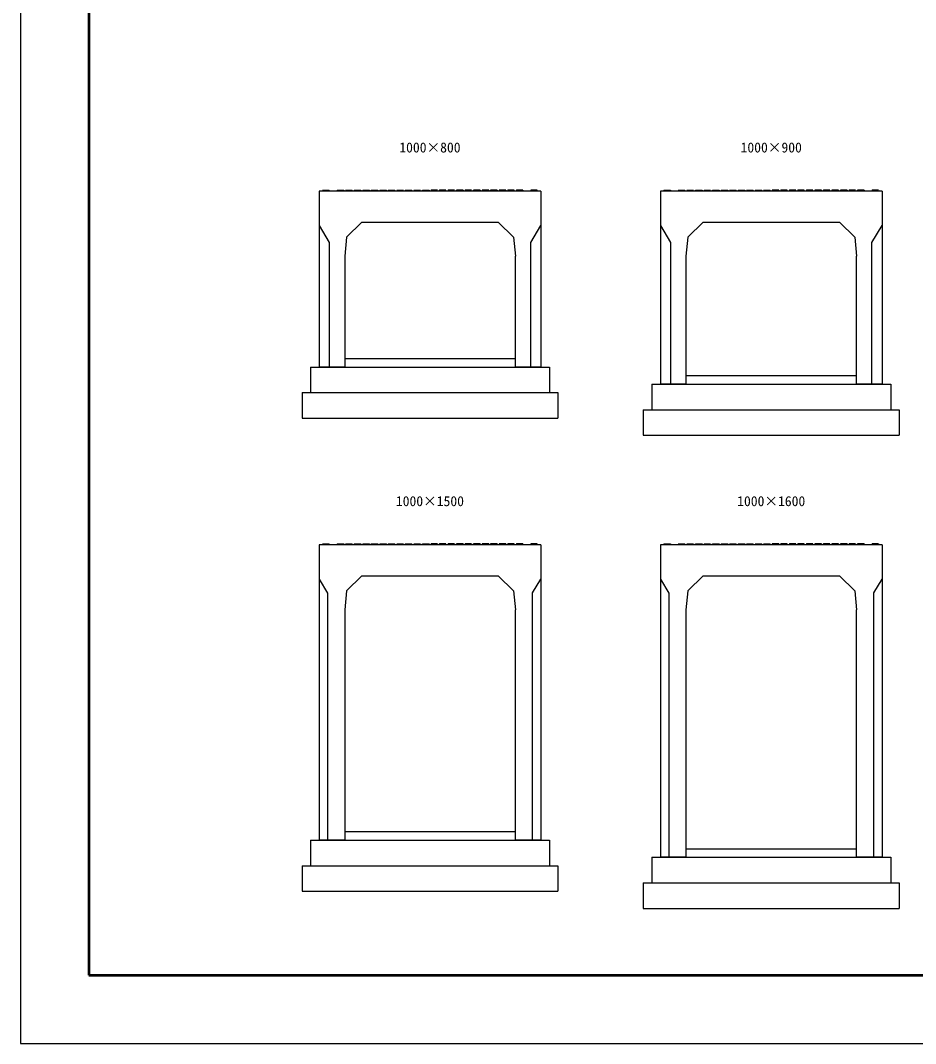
# Model space of a CAD drawing. Units: millimetres, scale not verified. Extents: x -16800 to 16800, y -5940 to 5940.
# Drawn here: x -16800 to -11555, y -5940 to 56 of the extents above; entities that cross this region are included whole.
import ezdxf
from ezdxf.enums import TextEntityAlignment as Align

# ---------------------------------------------------------------- set-up
doc = ezdxf.new("R2010")
doc.units = ezdxf.units.MM
doc.header["$LTSCALE"] = 20
for name, color, linetype, lineweight in [('0-1_Defpoints', 5, 'Continuous', 25), ('0-2_HATCH', 6, 'Continuous', 25), ('0-5_OUTLINE', 3, 'Continuous', 25), ('0-6_TXT', 7, 'Continuous', 25), ('0-7_WAKU', 3, 'Continuous', 25)]:
    doc.layers.add(name, color=color, linetype=linetype, lineweight=lineweight)
doc.styles.add('ＭＳ ゴシック', font='')
doc.styles.get('ＭＳ ゴシック').set_extended_font_data('MS Gothic')

msp = doc.modelspace()

# ---------------------------------------------------------------- linework, layer by layer
at = {"layer": '0-1_Defpoints'}
msp.add_lwpolyline([(-16800, -5940), (0, -5940), (0, 5940), (-16800, 5940)], close=True, dxfattribs=at)
at = {"layer": '0-2_HATCH'}
for p, q in [((-15028.88, -938.34), (-15029.88, -944.84)), ((-14943.88, -938.34), (-14944.88, -944.84)), ((-14893.88, -938.34), (-14894.88, -944.84)), ((-14843.88, -938.34), (-14844.88, -944.84)), ((-14793.38, -938.34), (-14794.38, -944.84)), ((-14743.88, -938.34), (-14744.88, -944.84)), ((-14693.38, -938.34), (-14694.38, -944.84)), ((-14643.88, -938.34), (-14644.88, -944.84)), ((-14593.38, -938.33), (-14594.38, -944.83)), ((-14543.88, -938.34), (-14544.88, -944.84)), ((-14493.38, -938.33), (-14494.38, -944.83)), ((-14443.88, -938.34), (-14444.88, -944.84)), ((-14356.12, -938.34), (-14355.12, -944.84)), ((-14306.62, -938.33), (-14305.62, -944.83)), ((-14256.12, -938.34), (-14255.12, -944.84)), ((-14206.62, -938.33), (-14205.62, -944.83)), ((-14156.12, -938.34), (-14155.12, -944.84)), ((-14106.62, -938.34), (-14105.62, -944.84)), ((-14056.12, -938.34), (-14055.12, -944.84)), ((-14006.62, -938.34), (-14005.62, -944.84)), ((-13956.12, -938.34), (-13955.12, -944.84)), ((-13906.12, -938.34), (-13905.12, -944.84)), ((-13856.12, -938.34), (-13855.12, -944.84)), ((-13771.12, -938.34), (-13770.12, -944.84)), ((-13028.88, -938.34), (-13029.88, -944.84)), ((-12943.88, -938.34), (-12944.88, -944.84)), ((-12893.88, -938.34), (-12894.88, -944.84)), ((-12843.88, -938.34), (-12844.88, -944.84)), ((-12793.38, -938.34), (-12794.38, -944.84)), ((-12743.88, -938.34), (-12744.88, -944.84)), ((-12693.38, -938.34), (-12694.38, -944.84)), ((-12643.88, -938.34), (-12644.88, -944.84)), ((-12593.38, -938.33), (-12594.38, -944.83)), ((-12543.88, -938.34), (-12544.88, -944.84)), ((-12493.38, -938.33), (-12494.38, -944.83)), ((-12443.88, -938.34), (-12444.88, -944.84)), ((-12356.12, -938.34), (-12355.12, -944.84)), ((-12306.62, -938.33), (-12305.62, -944.83)), ((-12256.12, -938.34), (-12255.12, -944.84)), ((-12206.62, -938.33), (-12205.62, -944.83)), ((-12156.12, -938.34), (-12155.12, -944.84)), ((-12106.62, -938.34), (-12105.62, -944.84)), ((-12056.12, -938.34), (-12055.12, -944.84)), ((-12006.62, -938.34), (-12005.62, -944.84)), ((-11956.12, -938.34), (-11955.12, -944.84)), ((-11906.12, -938.34), (-11905.12, -944.84)), ((-11856.12, -938.34), (-11855.12, -944.84)), ((-11771.12, -938.34), (-11770.12, -944.84)), ((-15028.88, -3011.35), (-15029.88, -3017.85)), ((-14943.88, -3011.35), (-14944.88, -3017.85)), ((-14893.88, -3011.35), (-14894.88, -3017.85)), ((-14843.88, -3011.35), (-14844.88, -3017.85)), ((-14793.38, -3011.35), (-14794.38, -3017.85)), ((-14743.88, -3011.35), (-14744.88, -3017.85)), ((-14693.38, -3011.35), (-14694.38, -3017.85)), ((-14643.88, -3011.35), (-14644.88, -3017.85)), ((-14593.38, -3011.34), (-14594.38, -3017.84)), ((-14543.88, -3011.35), (-14544.88, -3017.85)), ((-14493.38, -3011.34), (-14494.38, -3017.84)), ((-14443.88, -3011.35), (-14444.88, -3017.85)), ((-14356.12, -3011.35), (-14355.12, -3017.85)), ((-14306.62, -3011.34), (-14305.62, -3017.84)), ((-14256.12, -3011.35), (-14255.12, -3017.85)), ((-14206.62, -3011.34), (-14205.62, -3017.84)), ((-14156.12, -3011.35), (-14155.12, -3017.85)), ((-14106.62, -3011.35), (-14105.62, -3017.85)), ((-14056.12, -3011.35), (-14055.12, -3017.85)), ((-14006.62, -3011.35), (-14005.62, -3017.85)), ((-13956.12, -3011.35), (-13955.12, -3017.85)), ((-13906.12, -3011.35), (-13905.12, -3017.85)), ((-13856.12, -3011.35), (-13855.12, -3017.85)), ((-13771.12, -3011.35), (-13770.12, -3017.85)), ((-13028.88, -3011.35), (-13029.88, -3017.85)), ((-12943.88, -3011.35), (-12944.88, -3017.85)), ((-12893.88, -3011.35), (-12894.88, -3017.85)), ((-12843.88, -3011.35), (-12844.88, -3017.85)), ((-12793.38, -3011.35), (-12794.38, -3017.85)), ((-12743.88, -3011.35), (-12744.88, -3017.85)), ((-12693.38, -3011.35), (-12694.38, -3017.85)), ((-12643.88, -3011.35), (-12644.88, -3017.85)), ((-12593.38, -3011.34), (-12594.38, -3017.84)), ((-12543.88, -3011.35), (-12544.88, -3017.85)), ((-12493.38, -3011.34), (-12494.38, -3017.84)), ((-12443.88, -3011.35), (-12444.88, -3017.85)), ((-12356.12, -3011.35), (-12355.12, -3017.85)), ((-12306.62, -3011.34), (-12305.62, -3017.84)), ((-12256.12, -3011.35), (-12255.12, -3017.85)), ((-12206.62, -3011.34), (-12205.62, -3017.84)), ((-12156.12, -3011.35), (-12155.12, -3017.85)), ((-12106.62, -3011.35), (-12105.62, -3017.85)), ((-12056.12, -3011.35), (-12055.12, -3017.85)), ((-12006.62, -3011.35), (-12005.62, -3017.85)), ((-11956.12, -3011.35), (-11955.12, -3017.85)), ((-11906.12, -3011.35), (-11905.12, -3017.85)), ((-11856.12, -3011.35), (-11855.12, -3017.85)), ((-11771.12, -3011.35), (-11770.12, -3017.85))]:
    msp.add_line(p, q, dxfattribs=at)
for points in [[(-15028.88, -938.34), (-14990.88, -938.34), (-14989.88, -944.84)], [(-14943.88, -938.34), (-14905.88, -938.34), (-14904.88, -944.84)], [(-14893.88, -938.34), (-14855.88, -938.34), (-14854.88, -944.84)], [(-14843.88, -938.34), (-14805.88, -938.34), (-14804.88, -944.84)], [(-14793.38, -938.34), (-14755.38, -938.34), (-14754.38, -944.84)], [(-14743.88, -938.34), (-14705.88, -938.34), (-14704.88, -944.84)], [(-14693.38, -938.34), (-14655.38, -938.34), (-14654.38, -944.84)], [(-14643.88, -938.34), (-14605.88, -938.34), (-14604.88, -944.84)], [(-14593.38, -938.33), (-14555.38, -938.33), (-14554.38, -944.83)], [(-14543.88, -938.34), (-14505.88, -938.34), (-14504.88, -944.84)], [(-14493.38, -938.33), (-14455.38, -938.33), (-14454.38, -944.83)], [(-14443.88, -938.34), (-14405.88, -938.34), (-14404.88, -944.84)], [(-14356.12, -938.34), (-14394.12, -938.34), (-14395.12, -944.84)], [(-14306.62, -938.33), (-14344.62, -938.33), (-14345.62, -944.83)], [(-14256.12, -938.34), (-14294.12, -938.34), (-14295.12, -944.84)], [(-14206.62, -938.33), (-14244.62, -938.33), (-14245.62, -944.83)], [(-14156.12, -938.34), (-14194.12, -938.34), (-14195.12, -944.84)], [(-14106.62, -938.34), (-14144.62, -938.34), (-14145.62, -944.84)], [(-14056.12, -938.34), (-14094.12, -938.34), (-14095.12, -944.84)], [(-14006.62, -938.34), (-14044.62, -938.34), (-14045.62, -944.84)], [(-13956.12, -938.34), (-13994.12, -938.34), (-13995.12, -944.84)], [(-13906.12, -938.34), (-13944.12, -938.34), (-13945.12, -944.84)], [(-13856.12, -938.34), (-13894.12, -938.34), (-13895.12, -944.84)], [(-13771.12, -938.34), (-13809.12, -938.34), (-13810.12, -944.84)], [(-13028.88, -938.34), (-12990.88, -938.34), (-12989.88, -944.84)], [(-12943.88, -938.34), (-12905.88, -938.34), (-12904.88, -944.84)], [(-12893.88, -938.34), (-12855.88, -938.34), (-12854.88, -944.84)], [(-12843.88, -938.34), (-12805.88, -938.34), (-12804.88, -944.84)], [(-12793.38, -938.34), (-12755.38, -938.34), (-12754.38, -944.84)], [(-12743.88, -938.34), (-12705.88, -938.34), (-12704.88, -944.84)], [(-12693.38, -938.34), (-12655.38, -938.34), (-12654.38, -944.84)], [(-12643.88, -938.34), (-12605.88, -938.34), (-12604.88, -944.84)], [(-12593.38, -938.33), (-12555.38, -938.33), (-12554.38, -944.83)], [(-12543.88, -938.34), (-12505.88, -938.34), (-12504.88, -944.84)], [(-12493.38, -938.33), (-12455.38, -938.33), (-12454.38, -944.83)], [(-12443.88, -938.34), (-12405.88, -938.34), (-12404.88, -944.84)], [(-12356.12, -938.34), (-12394.12, -938.34), (-12395.12, -944.84)], [(-12306.62, -938.33), (-12344.62, -938.33), (-12345.62, -944.83)], [(-12256.12, -938.34), (-12294.12, -938.34), (-12295.12, -944.84)], [(-12206.62, -938.33), (-12244.62, -938.33), (-12245.62, -944.83)], [(-12156.12, -938.34), (-12194.12, -938.34), (-12195.12, -944.84)], [(-12106.62, -938.34), (-12144.62, -938.34), (-12145.62, -944.84)], [(-12056.12, -938.34), (-12094.12, -938.34), (-12095.12, -944.84)], [(-12006.62, -938.34), (-12044.62, -938.34), (-12045.62, -944.84)], [(-11956.12, -938.34), (-11994.12, -938.34), (-11995.12, -944.84)], [(-11906.12, -938.34), (-11944.12, -938.34), (-11945.12, -944.84)], [(-11856.12, -938.34), (-11894.12, -938.34), (-11895.12, -944.84)], [(-11771.12, -938.34), (-11809.12, -938.34), (-11810.12, -944.84)], [(-15028.88, -3011.35), (-14990.88, -3011.35), (-14989.88, -3017.85)], [(-14943.88, -3011.35), (-14905.88, -3011.35), (-14904.88, -3017.85)], [(-14893.88, -3011.35), (-14855.88, -3011.35), (-14854.88, -3017.85)], [(-14843.88, -3011.35), (-14805.88, -3011.35), (-14804.88, -3017.85)], [(-14793.38, -3011.35), (-14755.38, -3011.35), (-14754.38, -3017.85)], [(-14743.88, -3011.35), (-14705.88, -3011.35), (-14704.88, -3017.85)], [(-14693.38, -3011.35), (-14655.38, -3011.35), (-14654.38, -3017.85)], [(-14643.88, -3011.35), (-14605.88, -3011.35), (-14604.88, -3017.85)], [(-14593.38, -3011.34), (-14555.38, -3011.34), (-14554.38, -3017.84)], [(-14543.88, -3011.35), (-14505.88, -3011.35), (-14504.88, -3017.85)], [(-14493.38, -3011.34), (-14455.38, -3011.34), (-14454.38, -3017.84)], [(-14443.88, -3011.35), (-14405.88, -3011.35), (-14404.88, -3017.85)], [(-14356.12, -3011.35), (-14394.12, -3011.35), (-14395.12, -3017.85)], [(-14306.62, -3011.34), (-14344.62, -3011.34), (-14345.62, -3017.84)], [(-14256.12, -3011.35), (-14294.12, -3011.35), (-14295.12, -3017.85)], [(-14206.62, -3011.34), (-14244.62, -3011.34), (-14245.62, -3017.84)], [(-14156.12, -3011.35), (-14194.12, -3011.35), (-14195.12, -3017.85)], [(-14106.62, -3011.35), (-14144.62, -3011.35), (-14145.62, -3017.85)], [(-14056.12, -3011.35), (-14094.12, -3011.35), (-14095.12, -3017.85)], [(-14006.62, -3011.35), (-14044.62, -3011.35), (-14045.62, -3017.85)], [(-13956.12, -3011.35), (-13994.12, -3011.35), (-13995.12, -3017.85)], [(-13906.12, -3011.35), (-13944.12, -3011.35), (-13945.12, -3017.85)], [(-13856.12, -3011.35), (-13894.12, -3011.35), (-13895.12, -3017.85)], [(-13771.12, -3011.35), (-13809.12, -3011.35), (-13810.12, -3017.85)], [(-13028.88, -3011.35), (-12990.88, -3011.35), (-12989.88, -3017.85)], [(-12943.88, -3011.35), (-12905.88, -3011.35), (-12904.88, -3017.85)], [(-12893.88, -3011.35), (-12855.88, -3011.35), (-12854.88, -3017.85)], [(-12843.88, -3011.35), (-12805.88, -3011.35), (-12804.88, -3017.85)], [(-12793.38, -3011.35), (-12755.38, -3011.35), (-12754.38, -3017.85)], [(-12743.88, -3011.35), (-12705.88, -3011.35), (-12704.88, -3017.85)], [(-12693.38, -3011.35), (-12655.38, -3011.35), (-12654.38, -3017.85)], [(-12643.88, -3011.35), (-12605.88, -3011.35), (-12604.88, -3017.85)], [(-12593.38, -3011.34), (-12555.38, -3011.34), (-12554.38, -3017.84)], [(-12543.88, -3011.35), (-12505.88, -3011.35), (-12504.88, -3017.85)], [(-12493.38, -3011.34), (-12455.38, -3011.34), (-12454.38, -3017.84)], [(-12443.88, -3011.35), (-12405.88, -3011.35), (-12404.88, -3017.85)], [(-12356.12, -3011.35), (-12394.12, -3011.35), (-12395.12, -3017.85)], [(-12306.62, -3011.34), (-12344.62, -3011.34), (-12345.62, -3017.84)], [(-12256.12, -3011.35), (-12294.12, -3011.35), (-12295.12, -3017.85)], [(-12206.62, -3011.34), (-12244.62, -3011.34), (-12245.62, -3017.84)], [(-12156.12, -3011.35), (-12194.12, -3011.35), (-12195.12, -3017.85)], [(-12106.62, -3011.35), (-12144.62, -3011.35), (-12145.62, -3017.85)], [(-12056.12, -3011.35), (-12094.12, -3011.35), (-12095.12, -3017.85)], [(-12006.62, -3011.35), (-12044.62, -3011.35), (-12045.62, -3017.85)], [(-11956.12, -3011.35), (-11994.12, -3011.35), (-11995.12, -3017.85)], [(-11906.12, -3011.35), (-11944.12, -3011.35), (-11945.12, -3017.85)], [(-11856.12, -3011.35), (-11894.12, -3011.35), (-11895.12, -3017.85)], [(-11771.12, -3011.35), (-11809.12, -3011.35), (-11810.12, -3017.85)]]:
    msp.add_lwpolyline(points, dxfattribs=at)
at = {"layer": '0-5_OUTLINE'}
for p, q in [((-15050, -944.84), (-15050, -1974.84)), ((-13750, -944.84), (-15050, -944.84)), ((-13750, -944.84), (-13750, -1974.84)), ((-11750, -944.84), (-13050, -944.84)), ((-13050, -944.84), (-13050, -2074.84)), ((-11750, -944.84), (-11750, -2074.84)), ((-14800, -1124.84), (-14000, -1124.84)), ((-14000, -1124.84), (-13911.11, -1213.73)), ((-12800, -1124.84), (-12000, -1124.84)), ((-12000, -1124.84), (-11911.11, -1213.73)), ((-15050, -1144.84), (-14990, -1244.84)), ((-13050, -1144.84), (-12990, -1244.84)), ((-11810, -1244.84), (-11750, -1144.84)), ((-14990, -1244.84), (-14990, -1974.84)), ((-13911.11, -1213.73), (-13900, -1324.84)), ((-12990, -1244.84), (-12990, -2074.84)), ((-11911.11, -1213.73), (-11900, -1324.84)), ((-11810, -2074.84), (-11810, -1244.84)), ((-12900, -1324.84), (-12900, -2074.84)), ((-11900, -2074.84), (-11900, -1324.84)), ((-15100, -1974.84), (-13700, -1974.84)), ((-15100, -1974.84), (-15100, -2124.84)), ((-14900, -1924.84), (-13900, -1924.84)), ((-13700, -1974.84), (-13700, -2124.84)), ((-12900, -2024.84), (-11900, -2024.84)), ((-13100, -2074.84), (-11700, -2074.84)), ((-13100, -2074.84), (-13100, -2224.84)), ((-12900, -2074.84), (-13050, -2074.84)), ((-11750, -2074.84), (-11900, -2074.84)), ((-11700, -2074.84), (-11700, -2224.84)), ((-15150, -2124.84), (-13650, -2124.84)), ((-15150, -2124.84), (-15150, -2274.84)), ((-13650, -2124.84), (-13650, -2274.84)), ((-15150, -2274.84), (-13650, -2274.84)), ((-13150, -2224.84), (-11650, -2224.84)), ((-13150, -2224.84), (-13150, -2374.84)), ((-11650, -2224.84), (-11650, -2374.84)), ((-13150, -2374.84), (-11650, -2374.84)), ((-13750, -3017.85), (-15050, -3017.85)), ((-15050, -3017.85), (-15050, -4747.85)), ((-13750, -3017.85), (-13750, -4747.85)), ((-11750, -3017.85), (-13050, -3017.85)), ((-13050, -3017.85), (-13050, -4847.85)), ((-11750, -3017.85), (-11750, -4847.85)), ((-15050, -3217.85), (-15000, -3301.18)), ((-14800, -3197.85), (-14000, -3197.85)), ((-14000, -3197.85), (-13911.11, -3286.74)), ((-13800, -3297.85), (-13750, -3217.85)), ((-13050, -3217.85), (-13000, -3301.18)), ((-12800, -3197.85), (-12000, -3197.85)), ((-12000, -3197.85), (-11911.11, -3286.74)), ((-11800, -3297.85), (-11750, -3217.85)), ((-13911.11, -3286.74), (-13900, -3397.85)), ((-13800, -4747.85), (-13800, -3297.85)), ((-11911.11, -3286.74), (-11900, -3397.85)), ((-11800, -4847.85), (-11800, -3297.85)), ((-15000, -3301.18), (-15000, -4747.85)), ((-13000, -3301.18), (-13000, -4847.85)), ((-14900, -3397.85), (-14900, -4747.85)), ((-13900, -4747.85), (-13900, -3397.85)), ((-12900, -3397.85), (-12900, -4847.85)), ((-11900, -4847.85), (-11900, -3397.85)), ((-14900, -4697.85), (-13900, -4697.85)), ((-15100, -4747.85), (-13700, -4747.85)), ((-15100, -4747.85), (-15100, -4897.85)), ((-14900, -4747.85), (-15050, -4747.85)), ((-13750, -4747.85), (-13900, -4747.85)), ((-13700, -4747.85), (-13700, -4897.85)), ((-13100, -4847.85), (-11700, -4847.85)), ((-13100, -4847.85), (-13100, -4997.85)), ((-12900, -4847.85), (-13050, -4847.85)), ((-12900, -4797.85), (-11900, -4797.85)), ((-11750, -4847.85), (-11900, -4847.85)), ((-11700, -4847.85), (-11700, -4997.85)), ((-15150, -4897.85), (-13650, -4897.85)), ((-15150, -4897.85), (-15150, -5047.85)), ((-13650, -4897.85), (-13650, -5047.85)), ((-13150, -4997.85), (-11650, -4997.85)), ((-13150, -4997.85), (-13150, -5147.85)), ((-11650, -4997.85), (-11650, -5147.85)), ((-15150, -5047.85), (-13650, -5047.85)), ((-13150, -5147.85), (-11650, -5147.85))]:
    msp.add_line(p, q, dxfattribs=at)
for points in [[(-14800, -1124.84), (-14888.89, -1213.73), (-14900, -1324.84), (-14900, -1974.84), (-15050, -1974.84)], [(-12800, -1124.84), (-12888.89, -1213.73), (-12900, -1324.84)], [(-13810, -1974.84), (-13810, -1244.84), (-13750, -1144.84)], [(-13750, -1974.84), (-13900, -1974.84), (-13900, -1324.84)], [(-14800, -3197.85), (-14888.89, -3286.74), (-14900, -3397.85)], [(-12800, -3197.85), (-12888.89, -3286.74), (-12900, -3397.85)]]:
    msp.add_lwpolyline(points, dxfattribs=at)
at = {"layer": '0-7_WAKU', "lineweight": 50}
msp.add_lwpolyline([(-16400, -5540), (-400, -5540), (-400, 5540), (-16400, 5540)], close=True, dxfattribs=at)

# ---------------------------------------------------------------- texts
at = {"layer": '0-6_TXT', "style": 'ＭＳ ゴシック'}
for s, p in [('1000×800', (-14580, -734.84)), ('1000×900', (-12580, -734.84)), ('1000×1500', (-14600, -2807.85)), ('1000×1600', (-12600, -2807.85))]:
    msp.add_text(s, height=58.65, dxfattribs=at).set_placement(p, align=Align.BOTTOM_LEFT)

doc.saveas('drawing.dxf')
